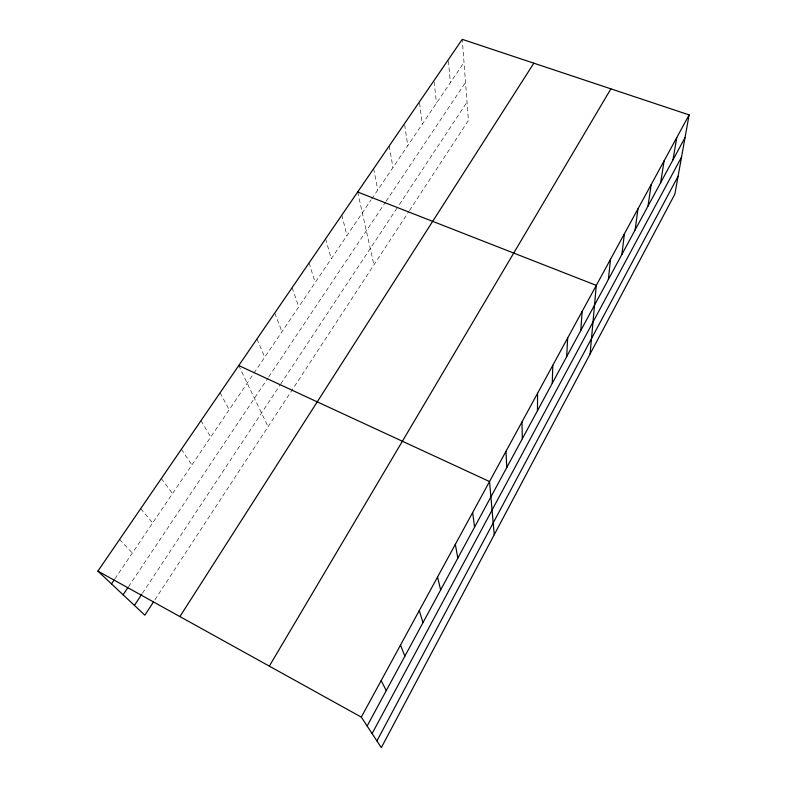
<?xml version="1.0" encoding="UTF-8"?>
<svg xmlns="http://www.w3.org/2000/svg" width="787" height="787" viewBox="0 0 787 787"><rect width="100%" height="100%" fill="white"/><g stroke="black" fill="none" stroke-linecap="round" stroke-linejoin="round"><path stroke-width="0.59" stroke-dasharray="3.94 2.95" d="M154.921 599.733L408.856 211.506M409.515 210.503L468.413 120.45L462.254 39.35M142.477 593.221L280.133 384.932M280.802 383.908L398.055 206.489M399.363 204.512L467.025 102.133M128.478 586.738L268.101 377.829M268.78 376.806L385.453 202.239M386.122 201.236L465.53 82.428M114.843 578.898L253.276 374.14M253.955 373.136L371.08 199.898M371.749 198.904L464.015 62.439M119.585 539.469L132.334 553.035M140.716 508.618L152.668 522.952M161.315 478.555L172.501 493.616M181.404 449.249L191.851 464.989M200.99 420.661L210.739 437.06M220.094 392.772L229.184 409.781M238.746 365.552L268.101 426.711M256.946 338.99L264.776 357.131M274.722 313.049L281.972 331.701M292.085 287.708L298.765 306.851M309.045 262.956L315.193 282.563M325.621 238.766L331.248 258.815M341.824 215.117L346.959 235.579M357.662 191.998L373.943 264.885M373.628 168.703L377.809 189.942M389.221 145.939L392.959 167.533M404.656 124.828L407.784 145.605M419.55 103.077L422.294 124.149M434.129 81.789L436.49 103.146M448.393 60.953L450.39 82.576"/><path stroke-width="1.18" d="M537.462 410.716L537.58 393.254M552.248 383.358L552.808 365.286M566.67 356.649L567.663 338.007M580.767 330.57L582.154 311.377M590.112 353.943L596.3 285.386L357.662 191.998M608.371 279.464L610.525 259.257M621.897 254.427L624.416 233.749M635.109 229.971L637.972 208.85M648.016 206.066L651.203 184.532M660.637 182.712L664.13 160.784M672.974 159.879L676.761 137.577M689.117 114.892L674.872 194.114L381.321 747.65L361.292 717.105L97.883 571.126L462.254 39.35L689.117 114.892L361.292 717.105M376.914 740.931L678.069 176.308M372.103 733.582L681.522 157.095M367.135 726.008L685.044 137.538M269.321 666.136L610.899 88.842M179.908 616.585L533.842 63.186M153.583 601.789L144.838 615.168L97.883 571.126M134.429 605.4L141.808 594.234M123.106 594.775L127.799 587.741M111.479 583.875L114.174 579.901M238.746 365.552L489.524 481.546L494.236 534.747M381.164 680.598L386.26 690.602M400.485 645.104L404.882 656.142M419.274 610.594L422.993 622.606M437.552 577.019L440.641 589.955M455.339 544.338L457.818 558.14M472.662 512.524L474.571 527.142M505.952 451.354L506.798 467.478M521.968 421.94L522.322 438.743"/></g></svg>
